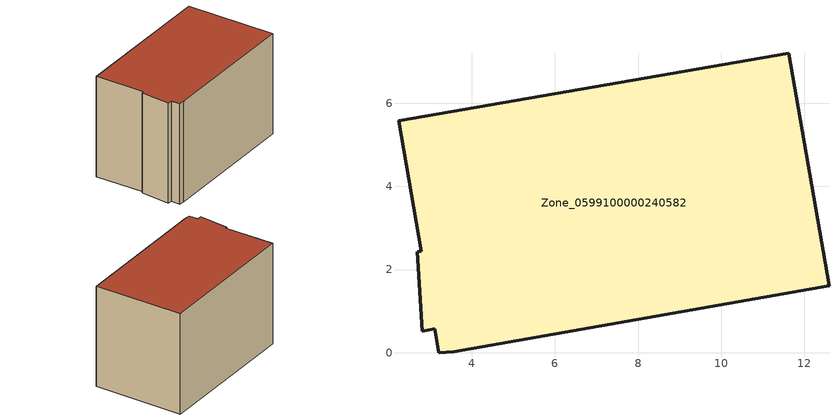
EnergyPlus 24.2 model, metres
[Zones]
Zone_0599100000240582
 floor ground (C_G): 2.79,2.44 2.24,5.57 11.62,7.2 12.59,1.61 3.57,0.03 3.21,0 3.12,0.57 2.81,0.52 2.7,2.42 z0
 wall outside (C_F): 3.21,0 3.57,0.03 12.59,1.61 11.62,7.2 2.24,5.57 2.79,2.44 2.7,2.42 2.81,0.52 3.12,0.57 3.21,0 z0:6.54
 roof outside (C_R): 2.24,5.57 2.79,2.44 2.7,2.42 2.81,0.52 3.12,0.57 3.21,0 3.57,0.03 12.59,1.61 11.62,7.2 z6.54
[BUILDING]
Pand.0599100000240582: North Axis=0; Terrain=City; Loads Convergence Tolerance Value=0.04; Temperature Convergence Tolerance Value=0.4; Solar Distribution=FullExterior; Maximum Number of Warmup Days=25; Minimum Number of Warmup Days=1
[Site:Location]
Rotterdam.The.Hague.AP_ZH_NLD Design_Conditions: Latitude=51.96; Longitude=4.45; Time Zone=1; Elevation=-4.5
[SITE:GROUNDTEMPERATURE:BUILDINGSURFACE]
18, 18, 18, 18, 18, 18, 18, 18, 18, 18, 18, 18
[MATERIAL] Thermal Absorptance=0.9; Solar Absorptance=0.7; Visible Absorptance=0.7
Name | Roughness | Thickness | Conductivity | Density | Specific Heat
G.TC.1946 | MediumSmooth | 0.15 | 1 | 540 | 1210
F.TC.1946 | Rough | 0.3 | 0.857143 | 1920 | 840
R.TC.1946 | MediumRough | 0.2 | 0.909091 | 1500 | 1000
[CONSTRUCTION]
C_G: G.TC.1946
C_F: F.TC.1946
C_R: R.TC.1946
[ZONE]
Zone_0599100000240582: Type=1; Multiplier=1; Ceiling Height=Autocalculate; Volume=Autocalculate; Floor Area=autocalculate; Part of Total Floor Area=Yes
[ZONEINFILTRATION:DESIGNFLOWRATE]
Infil_Zone_0599100000240582: Zone or ZoneList or Space or SpaceList=Zone_0599100000240582; Schedule=AlwaysOn; Design Flow Rate Calculation Method=Flow/Area; Flow Rate per Floor Area=0.003; Constant Term Coefficient=1; Temperature Term Coefficient=0; Velocity Term Coefficient=0; Velocity Squared Term Coefficient=0
[HVACTEMPLATE:ZONE:IDEALLOADSAIRSYSTEM]
Zone_0599100000240582: Maximum Heating Supply Air Temperature=50; Minimum Cooling Supply Air Temperature=13; Maximum Heating Supply Air Humidity Ratio=0.0156; Minimum Cooling Supply Air Humidity Ratio=0.0077; Heating Limit=NoLimit; Cooling Limit=NoLimit; Dehumidification Control Type=ConstantSensibleHeatRatio; Cooling Sensible Heat Ratio=0.7; Dehumidification Setpoint=60; Humidification Control Type=None; Humidification Setpoint=30; Outdoor Air Method=None; Outdoor Air Flow Rate per Person=0.00944; Outdoor Air Flow Rate per Zone Floor Area=0; Outdoor Air Flow Rate per Zone=0; Demand Controlled Ventilation Type=None; Outdoor Air Economizer Type=NoEconomizer; Heat Recovery Type=None; Sensible Heat Recovery Effectiveness=0.7; Latent Heat Recovery Effectiveness=0.65
[ZONECONTROL:THERMOSTAT]
ThermostatControl_Zone_0599100000240582: Zone or ZoneList=Zone_0599100000240582; Control Type Schedule=DualSetpointControlType; Control 1=Thermostat_Zone_0599100000240582; Temperature Difference Between Cutout And Setpoint=0
[THERMOSTATSETPOINT:DUALSETPOINT]
Thermostat_Zone_0599100000240582: Heating Setpoint Temperature Schedule=HeatingSetpoint_Zone_0599100000240582; Cooling Setpoint Temperature Schedule=CoolingSetpoint_Zone_0599100000240582
[SCHEDULE:COMPACT]
HeatingSetpoint_Zone_0599100000240582: Through: 12/31, For: AllDays, Until: 24:00, 21
CoolingSetpoint_Zone_0599100000240582: Through: 12/31, For: AllDays, Until: 24:00, 24
DualSetpointControlType: Through: 12/31, For: AllDays, Until: 24:00, 4
AlwaysOn: Through: 12/31, For: AllDays, Until: 24:00, 1
